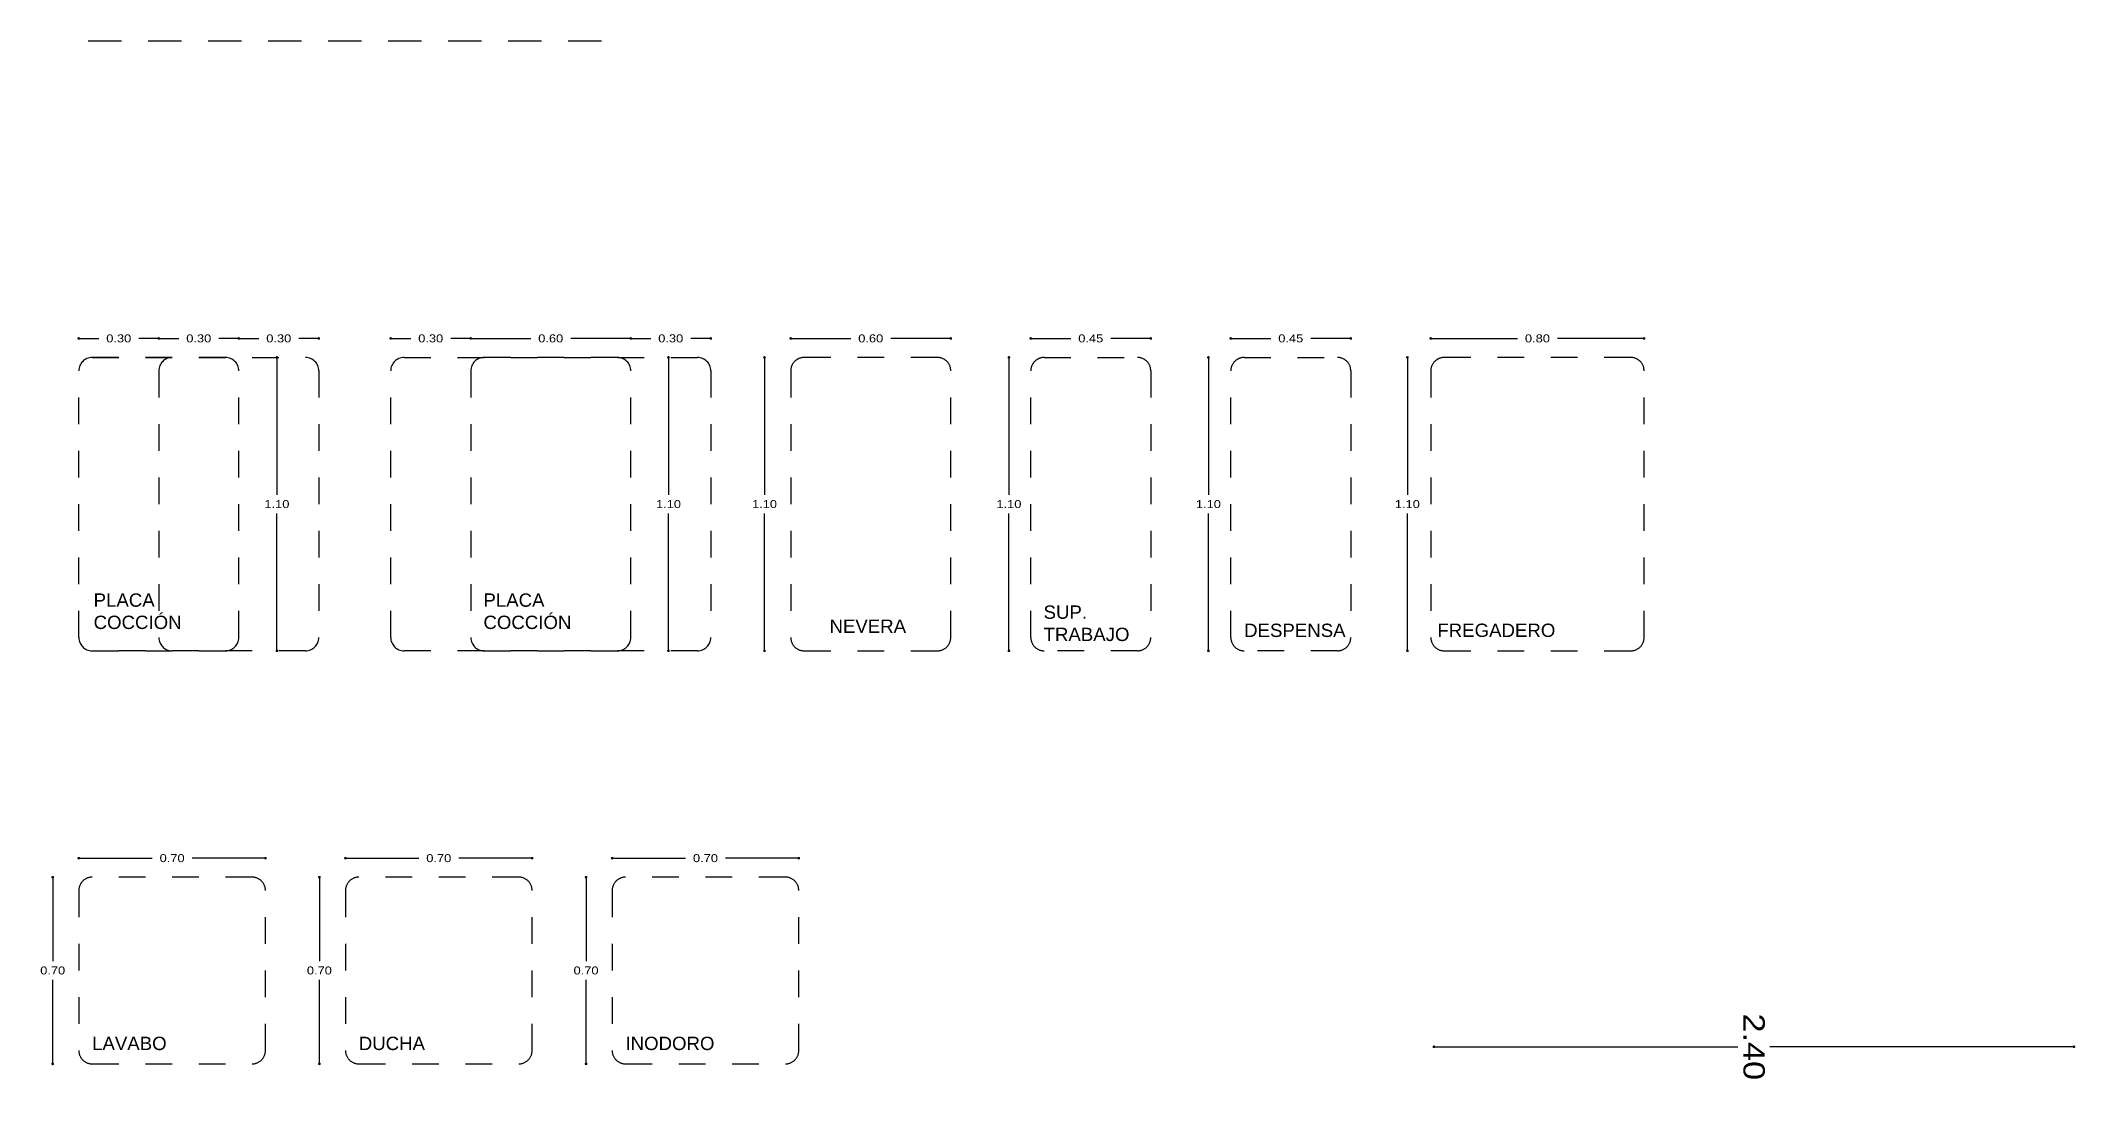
# Model space of a CAD drawing. Header units: metres. Extents: x -92 to 671, y -42 to 91.
# Drawn here: x -32.6 to -24.97, y 45.86 to 49.8 of the extents above; entities that cross this region are included whole.
import ezdxf

# ---------------------------------------------------------------- set-up
doc = ezdxf.new("R2010")
doc.units = ezdxf.units.M
for name, pattern in [('_CONTINUOUS', [2, 1, 1]), ('ACAD_ISO02W100', [15, 12, -3]), ('CONTINUA', [0]), ('RAYITAS2', [0.1875, 0.125, -0.0625])]:
    doc.linetypes.add(name, pattern=pattern)
doc.layers.add('05Habitabilidad', color=4, linetype='RAYITAS2')
doc.styles.add('FUTURA', font='', dxfattribs={"width": 1.2})
doc.styles.get("Standard").update_dxf_attribs({"font": 'arial.ttf'})
doc.styles.get('FUTURA').set_extended_font_data('Futura Bk BT')
doc.dimstyles.new('20', dxfattribs={"dimscale": 0, "dimtxt": 0.03, "dimasz": 0.01, "dimexe": 0.2, "dimexo": 0.2, "dimgap": 0.02, "dimtad": 0, "dimtih": 1, "dimtoh": 1, "dimzin": 0, "dimdsep": 46, "dimtxsty": 'FUTURA', "dimblk": 'DOT', "dimcen": 0.1, "dimse1": 1, "dimse2": 1, "dimazin": 0, "dimtfac": 1, "dimtmove": 2, "dimatfit": 2, "dimldrblk": 'DOT', "dimfxl": 1, "dimtolj": 1, "dimarcsym": 0})

# ---------------------------------------------------------------- blocks, each defined once
blk = doc.blocks.new('HABITABILIDAD - PLACA 30')
at = {"layer": '05Habitabilidad', "color": 220, "ltscale": 0.5}
for p, q in [((3217611.2944, 1936621.3957), (3217610.7944, 1936621.3957)), ((3217610.7944, 1936621.3957), (3217611.5944, 1936621.3957)), ((3217610.7444, 1936620.3457), (3217610.7444, 1936621.3457)), ((3217611.0444, 1936621.3457), (3217611.0444, 1936620.3457)), ((3217611.3444, 1936620.3457), (3217611.3444, 1936621.3457)), ((3217611.6444, 1936621.3457), (3217611.6444, 1936620.3457)), ((3217610.7944, 1936620.2957), (3217611.2944, 1936620.2957)), ((3217611.5944, 1936620.2957), (3217610.7944, 1936620.2957))]:
    blk.add_line(p, q, dxfattribs=at)
for centre, start, end in [((3217610.7944, 1936621.3457), 90, 180), ((3217611.0944, 1936621.3457), 90, 180), ((3217611.2944, 1936621.3457), 0, 90), ((3217611.5944, 1936621.3457), 0, 90), ((3217610.7944, 1936620.3457), 180, 270), ((3217611.0944, 1936620.3457), 180, 270), ((3217611.2944, 1936620.3457), 270, 0), ((3217611.5944, 1936620.3457), 270, 0)]:
    blk.add_arc(centre, 0.05, start, end, dxfattribs=at)
at = {"layer": '05Habitabilidad', "linetype": 'ACAD_ISO02W100', "ltscale": 0.1, "insert": (3217610.8001, 1936620.5107), "char_height": 0.05, "attachment_point": 1}
blk.add_mtext_dynamic_manual_height_columns('PLACA \\PCOCCIÓN', width=0.878158, gutter_width=12.5, heights=[0], dxfattribs=at)
blk = doc.blocks.new('HABITABILIDAD - PLACA 60')
at = {"layer": '05Habitabilidad', "color": 220, "ltscale": 0.5}
for p, q in [((3217611.9642, 1936621.3957), (3217613.0642, 1936621.3957)), ((3217612.7642, 1936621.3957), (3217612.2642, 1936621.3957)), ((3217611.9142, 1936620.3457), (3217611.9142, 1936621.3457)), ((3217612.2142, 1936621.3457), (3217612.2142, 1936620.3457)), ((3217612.8142, 1936620.3457), (3217612.8142, 1936621.3457)), ((3217613.1142, 1936621.3457), (3217613.1142, 1936620.3457)), ((3217613.0642, 1936620.2957), (3217611.9642, 1936620.2957)), ((3217612.2642, 1936620.2957), (3217612.7642, 1936620.2957))]:
    blk.add_line(p, q, dxfattribs=at)
for centre, start, end in [((3217611.9642, 1936621.3457), 90, 180), ((3217612.2642, 1936621.3457), 90, 180), ((3217612.7642, 1936621.3457), 0, 90), ((3217613.0642, 1936621.3457), 0, 90), ((3217611.9642, 1936620.3457), 180, 270), ((3217612.2642, 1936620.3457), 180, 270), ((3217612.7642, 1936620.3457), 270, 0), ((3217613.0642, 1936620.3457), 270, 0)]:
    blk.add_arc(centre, 0.05, start, end, dxfattribs=at)
at = {"layer": '05Habitabilidad', "linetype": 'ACAD_ISO02W100', "ltscale": 0.1, "insert": (3217612.2618, 1936620.5107), "char_height": 0.05, "attachment_point": 1}
blk.add_mtext_dynamic_manual_height_columns('PLACA \\PCOCCIÓN', width=0.878158, gutter_width=12.5, heights=[0], dxfattribs=at)
blk = doc.blocks.new('*U19')
at = {"layer": '05Habitabilidad', "color": 30, "ltscale": 0.5}
blk.add_lwpolyline([(3217613.6705, 1936621.3457), (3217613.6705, 1936620.3457, 0.414214), (3217613.7205, 1936620.2957), (3217614.2205, 1936620.2957, 0.414214), (3217614.2705, 1936620.3457), (3217614.2705, 1936621.3457, 0.414214), (3217614.2205, 1936621.3957), (3217613.7205, 1936621.3957, 0.414214)], format="xyb", close=True, dxfattribs=at)
at = {"layer": '05Habitabilidad', "insert": (3217613.8157, 1936620.413), "char_height": 0.05, "attachment_point": 1}
blk.add_mtext_dynamic_manual_height_columns('NEVERA', width=0.878158, gutter_width=12.5, heights=[0], dxfattribs=at)
blk = doc.blocks.new('HABITABILIDAD - SUPERFICIE DE TRABAJO')
at = {"layer": '05Habitabilidad', "color": 170, "ltscale": 0.5}
blk.add_lwpolyline([(3217614.9705, 1936620.2957), (3217614.6205, 1936620.2957, -0.414214), (3217614.5705, 1936620.3457), (3217614.5705, 1936621.3457, -0.414214), (3217614.6205, 1936621.3957), (3217614.9705, 1936621.3957, -0.414214), (3217615.0205, 1936621.3457), (3217615.0205, 1936620.3457, -0.414214)], format="xyb", close=True, dxfattribs=at)
at = {"layer": '05Habitabilidad', "linetype": 'ACAD_ISO02W100', "ltscale": 0.1, "insert": (3217614.6185, 1936620.4656), "char_height": 0.05, "attachment_point": 1}
blk.add_mtext_dynamic_manual_height_columns('SUP. \\PTRABAJO', width=0.878158, gutter_width=12.5, heights=[0], dxfattribs=at)
blk = doc.blocks.new('HABITABILIDAD - DESPENSA')
at = {"layer": '05Habitabilidad', "color": 12, "ltscale": 0.5}
blk.add_lwpolyline([(3217615.7205, 1936620.2957), (3217615.3705, 1936620.2957, -0.414214), (3217615.3205, 1936620.3457), (3217615.3205, 1936621.3457, -0.414214), (3217615.3705, 1936621.3957), (3217615.7205, 1936621.3957, -0.414214), (3217615.7705, 1936621.3457), (3217615.7705, 1936620.3457, -0.414214)], format="xyb", close=True, dxfattribs=at)
at = {"layer": '05Habitabilidad', "linetype": 'ACAD_ISO02W100', "ltscale": 0.1, "insert": (3217615.3705, 1936620.3974), "char_height": 0.05, "attachment_point": 1}
blk.add_mtext_dynamic_manual_height_columns('DESPENSA', width=0.878158, gutter_width=12.5, heights=[0], dxfattribs=at)
blk = doc.blocks.new('HABITABILIDAD - FREGADERO')
at = {"layer": '05Habitabilidad', "color": 82, "ltscale": 0.5}
blk.add_lwpolyline([(3217616.1205, 1936620.2957), (3217616.8205, 1936620.2957, 0.414214), (3217616.8705, 1936620.3457), (3217616.8705, 1936621.3457, 0.414214), (3217616.8205, 1936621.3957), (3217616.1205, 1936621.3957, 0.414214), (3217616.0705, 1936621.3457), (3217616.0705, 1936620.3457, 0.414214)], format="xyb", close=True, dxfattribs=at)
at = {"layer": '05Habitabilidad', "insert": (3217616.0951, 1936620.3975), "char_height": 0.05, "attachment_point": 1}
blk.add_mtext_dynamic_manual_height_columns('FREGADERO', width=0.878158, gutter_width=12.5, heights=[0], dxfattribs=at)
blk = doc.blocks.new('HABITABILIDAD - LAVABO')
at = {"layer": '05Habitabilidad', "color": 220, "ltscale": 0.5}
blk.add_lwpolyline([(3217610.6062, 1936618.747), (3217611.2062, 1936618.747, 0.414214), (3217611.2562, 1936618.797), (3217611.2562, 1936619.397, 0.414214), (3217611.2062, 1936619.447), (3217610.6062, 1936619.447, 0.414214), (3217610.5562, 1936619.397), (3217610.5562, 1936618.797, 0.414214)], format="xyb", close=True, dxfattribs=at)
at = {"layer": '05Habitabilidad', "insert": (3217610.6062, 1936618.8487), "char_height": 0.05, "attachment_point": 1}
blk.add_mtext_dynamic_manual_height_columns('LAVABO', width=0.878158, gutter_width=12.5, heights=[0], dxfattribs=at)
blk = doc.blocks.new('HABITABILIDAD - DUCHA')
at = {"layer": '05Habitabilidad', "color": 30, "ltscale": 0.5}
blk.add_lwpolyline([(3217611.6062, 1936618.747), (3217612.2062, 1936618.747, 0.414214), (3217612.2562, 1936618.797), (3217612.2562, 1936619.397, 0.414214), (3217612.2062, 1936619.447), (3217611.6062, 1936619.447, 0.414214), (3217611.5562, 1936619.397), (3217611.5562, 1936618.797, 0.414214)], format="xyb", close=True, dxfattribs=at)
at = {"layer": '05Habitabilidad', "insert": (3217611.6062, 1936618.8487), "char_height": 0.05, "attachment_point": 1}
blk.add_mtext_dynamic_manual_height_columns('DUCHA', width=0.878158, gutter_width=12.5, heights=[0], dxfattribs=at)
blk = doc.blocks.new('HABITABILIDAD - INODORO')
at = {"layer": '05Habitabilidad', "color": 170, "ltscale": 0.5}
blk.add_lwpolyline([(3217612.6062, 1936618.747), (3217613.2062, 1936618.747, 0.414214), (3217613.2562, 1936618.797), (3217613.2562, 1936619.397, 0.414214), (3217613.2062, 1936619.447), (3217612.6062, 1936619.447, 0.414214), (3217612.5562, 1936619.397), (3217612.5562, 1936618.797, 0.414214)], format="xyb", close=True, dxfattribs=at)
at = {"layer": '05Habitabilidad', "insert": (3217612.6062, 1936618.8487), "char_height": 0.05, "attachment_point": 1}
blk.add_mtext_dynamic_manual_height_columns('INODORO', width=0.878158, gutter_width=12.5, heights=[0], dxfattribs=at)
blk = doc.blocks.new('_DOT')
at = {"color": 0, "linetype": 'ByBlock'}
blk.add_line((-0.5, 0), (-1, 0), dxfattribs=at)
at = {"color": 0, "linetype": 'ByBlock', "const_width": 0.5}
blk.add_lwpolyline([(-0.25, 0, 1), (0.25, 0, 1)], format="xyb", close=True, dxfattribs=at)
blk = doc.blocks.new('*D25')
at = {"layer": '05Habitabilidad', "color": 0, "linetype": 'CONTINUA', "lineweight": -2, "transparency": 16777216}
for p, q in [((-32.1503, 48.6814), (-32.0852, 48.6814)), ((-31.8703, 48.6814), (-31.9355, 48.6814))]:
    blk.add_line(p, q, dxfattribs=at)
at = {"layer": 'DEFPOINTS', "color": 0, "linetype": 'CONTINUA', "transparency": 16777216}
for p in [(-31.8603, 48.6814), (-32.1603, 48.49), (-31.8603, 48.49)]:
    blk.add_point(p, dxfattribs=at)
at = {"layer": '05Habitabilidad', "color": 0, "linetype": 'CONTINUA', "lineweight": -2, "transparency": 16777216, "xscale": 0.01, "yscale": 0.01, "zscale": 0.01, "rotation": 180}
blk.add_blockref('_DOT', (-32.1603, 48.6814), dxfattribs=at)
at = {"layer": '05Habitabilidad', "color": 0, "linetype": 'CONTINUA', "lineweight": -2, "transparency": 16777216, "xscale": 0.01, "yscale": 0.01, "zscale": 0.01}
blk.add_blockref('_DOT', (-31.8603, 48.6814), dxfattribs=at)
at = {"layer": '05Habitabilidad', "color": 0, "linetype": 'CONTINUA', "transparency": 16777216, "insert": (-32.0103, 48.6814), "char_height": 0.03, "attachment_point": 5, "style": 'FUTURA'}
blk.add_mtext('\\A1;0.30', dxfattribs=at)
blk = doc.blocks.new('*D26')
at = {"layer": '05Habitabilidad', "color": 0, "linetype": 'CONTINUA', "lineweight": -2, "transparency": 16777216}
for p, q in [((-32.4503, 48.6814), (-32.3852, 48.6814)), ((-32.1703, 48.6814), (-32.2355, 48.6814))]:
    blk.add_line(p, q, dxfattribs=at)
at = {"layer": 'DEFPOINTS', "color": 0, "linetype": 'CONTINUA', "transparency": 16777216}
for p in [(-32.4603, 48.6814), (-32.4603, 48.4489), (-32.1603, 48.4489)]:
    blk.add_point(p, dxfattribs=at)
at = {"layer": '05Habitabilidad', "color": 0, "linetype": 'CONTINUA', "lineweight": -2, "transparency": 16777216, "xscale": 0.01, "yscale": 0.01, "zscale": 0.01, "rotation": 180}
blk.add_blockref('_DOT', (-32.4603, 48.6814), dxfattribs=at)
at = {"layer": '05Habitabilidad', "color": 0, "linetype": 'CONTINUA', "lineweight": -2, "transparency": 16777216, "xscale": 0.01, "yscale": 0.01, "zscale": 0.01}
blk.add_blockref('_DOT', (-32.1603, 48.6814), dxfattribs=at)
at = {"layer": '05Habitabilidad', "color": 0, "linetype": 'CONTINUA', "transparency": 16777216, "insert": (-32.3103, 48.6814), "char_height": 0.03, "attachment_point": 5, "style": 'FUTURA'}
blk.add_mtext('\\A1;0.30', dxfattribs=at)
blk = doc.blocks.new('*D27')
at = {"layer": '05Habitabilidad', "color": 0, "linetype": 'CONTINUA', "lineweight": -2, "transparency": 16777216}
for p, q in [((-31.8503, 48.6814), (-31.7852, 48.6814)), ((-31.5703, 48.6814), (-31.6355, 48.6814))]:
    blk.add_line(p, q, dxfattribs=at)
at = {"layer": 'DEFPOINTS', "color": 0, "linetype": 'CONTINUA', "transparency": 16777216}
for p in [(-31.5603, 48.6814), (-31.8603, 48.49), (-31.5603, 48.49)]:
    blk.add_point(p, dxfattribs=at)
at = {"layer": '05Habitabilidad', "color": 0, "linetype": 'CONTINUA', "lineweight": -2, "transparency": 16777216, "xscale": 0.01, "yscale": 0.01, "zscale": 0.01, "rotation": 180}
blk.add_blockref('_DOT', (-31.8603, 48.6814), dxfattribs=at)
at = {"layer": '05Habitabilidad', "color": 0, "linetype": 'CONTINUA', "lineweight": -2, "transparency": 16777216, "xscale": 0.01, "yscale": 0.01, "zscale": 0.01}
blk.add_blockref('_DOT', (-31.5603, 48.6814), dxfattribs=at)
at = {"layer": '05Habitabilidad', "color": 0, "linetype": 'CONTINUA', "transparency": 16777216, "insert": (-31.7103, 48.6814), "char_height": 0.03, "attachment_point": 5, "style": 'FUTURA'}
blk.add_mtext('\\A1;0.30', dxfattribs=at)
blk = doc.blocks.new('*D28')
at = {"layer": '05Habitabilidad', "color": 0, "linetype": 'CONTINUA', "lineweight": -2, "transparency": 16777216}
for p, q in [((-31.2806, 48.6814), (-31.2154, 48.6814)), ((-31.0006, 48.6814), (-31.0657, 48.6814))]:
    blk.add_line(p, q, dxfattribs=at)
at = {"layer": 'DEFPOINTS', "color": 0, "linetype": 'CONTINUA', "transparency": 16777216}
for p in [(-30.9906, 48.6814), (-31.2906, 48.4278), (-30.9906, 48.4278)]:
    blk.add_point(p, dxfattribs=at)
at = {"layer": '05Habitabilidad', "color": 0, "linetype": 'CONTINUA', "lineweight": -2, "transparency": 16777216, "xscale": 0.01, "yscale": 0.01, "zscale": 0.01, "rotation": 180}
blk.add_blockref('_DOT', (-31.2906, 48.6814), dxfattribs=at)
at = {"layer": '05Habitabilidad', "color": 0, "linetype": 'CONTINUA', "lineweight": -2, "transparency": 16777216, "xscale": 0.01, "yscale": 0.01, "zscale": 0.01}
blk.add_blockref('_DOT', (-30.9906, 48.6814), dxfattribs=at)
at = {"layer": '05Habitabilidad', "color": 0, "linetype": 'CONTINUA', "transparency": 16777216, "insert": (-31.1406, 48.6814), "char_height": 0.03, "attachment_point": 5, "style": 'FUTURA'}
blk.add_mtext('\\A1;0.30', dxfattribs=at)
blk = doc.blocks.new('*D29')
at = {"layer": '05Habitabilidad', "color": 0, "linetype": 'CONTINUA', "lineweight": -2, "transparency": 16777216}
for p, q in [((-30.9806, 48.6814), (-30.7654, 48.6814)), ((-30.4006, 48.6814), (-30.6157, 48.6814))]:
    blk.add_line(p, q, dxfattribs=at)
at = {"layer": 'DEFPOINTS', "color": 0, "linetype": 'CONTINUA', "transparency": 16777216}
for p in [(-30.3906, 48.6814), (-30.9906, 48.4591), (-30.3906, 48.4591)]:
    blk.add_point(p, dxfattribs=at)
at = {"layer": '05Habitabilidad', "color": 0, "linetype": 'CONTINUA', "lineweight": -2, "transparency": 16777216, "xscale": 0.01, "yscale": 0.01, "zscale": 0.01, "rotation": 180}
blk.add_blockref('_DOT', (-30.9906, 48.6814), dxfattribs=at)
at = {"layer": '05Habitabilidad', "color": 0, "linetype": 'CONTINUA', "lineweight": -2, "transparency": 16777216, "xscale": 0.01, "yscale": 0.01, "zscale": 0.01}
blk.add_blockref('_DOT', (-30.3906, 48.6814), dxfattribs=at)
at = {"layer": '05Habitabilidad', "color": 0, "linetype": 'CONTINUA', "transparency": 16777216, "insert": (-30.6906, 48.6814), "char_height": 0.03, "attachment_point": 5, "style": 'FUTURA'}
blk.add_mtext('\\A1;0.60', dxfattribs=at)
blk = doc.blocks.new('*D30')
at = {"layer": '05Habitabilidad', "color": 0, "linetype": 'CONTINUA', "lineweight": -2, "transparency": 16777216}
for p, q in [((-30.3806, 48.6814), (-30.3154, 48.6814)), ((-30.1006, 48.6814), (-30.1657, 48.6814))]:
    blk.add_line(p, q, dxfattribs=at)
at = {"layer": 'DEFPOINTS', "color": 0, "linetype": 'CONTINUA', "transparency": 16777216}
for p in [(-30.0906, 48.6814), (-30.3906, 48.3991), (-30.0906, 48.3991)]:
    blk.add_point(p, dxfattribs=at)
at = {"layer": '05Habitabilidad', "color": 0, "linetype": 'CONTINUA', "lineweight": -2, "transparency": 16777216, "xscale": 0.01, "yscale": 0.01, "zscale": 0.01, "rotation": 180}
blk.add_blockref('_DOT', (-30.3906, 48.6814), dxfattribs=at)
at = {"layer": '05Habitabilidad', "color": 0, "linetype": 'CONTINUA', "lineweight": -2, "transparency": 16777216, "xscale": 0.01, "yscale": 0.01, "zscale": 0.01}
blk.add_blockref('_DOT', (-30.0906, 48.6814), dxfattribs=at)
at = {"layer": '05Habitabilidad', "color": 0, "linetype": 'CONTINUA', "transparency": 16777216, "insert": (-30.2406, 48.6814), "char_height": 0.03, "attachment_point": 5, "style": 'FUTURA'}
blk.add_mtext('\\A1;0.30', dxfattribs=at)
blk = doc.blocks.new('*D31')
at = {"layer": '05Habitabilidad', "color": 0, "linetype": 'CONTINUA', "lineweight": -2, "transparency": 16777216}
for p, q in [((-31.7173, 48.6002), (-31.7173, 48.0952)), ((-31.7173, 47.5202), (-31.7173, 48.0252))]:
    blk.add_line(p, q, dxfattribs=at)
at = {"layer": 'DEFPOINTS', "color": 0, "linetype": 'CONTINUA', "transparency": 16777216}
for p in [(-31.7173, 48.6102), (-31.7173, 47.5102), (-31.7173, 47.5102)]:
    blk.add_point(p, dxfattribs=at)
at = {"layer": '05Habitabilidad', "color": 0, "linetype": 'CONTINUA', "lineweight": -2, "transparency": 16777216, "xscale": 0.01, "yscale": 0.01, "zscale": 0.01}
for p, rotation in [((-31.7173, 48.6102), 90), ((-31.7173, 47.5102), 270)]:
    blk.add_blockref('_DOT', p, dxfattribs=dict(at, rotation=rotation))
at = {"layer": '05Habitabilidad', "color": 0, "linetype": 'CONTINUA', "transparency": 16777216, "insert": (-31.7173, 48.0602), "char_height": 0.03, "attachment_point": 5, "style": 'FUTURA'}
blk.add_mtext('\\A1;1.10', dxfattribs=at)
blk = doc.blocks.new('*D32')
at = {"layer": '05Habitabilidad', "color": 0, "linetype": 'CONTINUA', "lineweight": -2, "transparency": 16777216}
for p, q in [((-30.2491, 48.6002), (-30.2491, 48.0952)), ((-30.2491, 47.5202), (-30.2491, 48.0252))]:
    blk.add_line(p, q, dxfattribs=at)
at = {"layer": 'DEFPOINTS', "color": 0, "linetype": 'CONTINUA', "transparency": 16777216}
for p in [(-30.2491, 48.6102), (-30.2491, 47.5102), (-30.2491, 47.5102)]:
    blk.add_point(p, dxfattribs=at)
at = {"layer": '05Habitabilidad', "color": 0, "linetype": 'CONTINUA', "lineweight": -2, "transparency": 16777216, "xscale": 0.01, "yscale": 0.01, "zscale": 0.01}
for p, rotation in [((-30.2491, 48.6102), 90), ((-30.2491, 47.5102), 270)]:
    blk.add_blockref('_DOT', p, dxfattribs=dict(at, rotation=rotation))
at = {"layer": '05Habitabilidad', "color": 0, "linetype": 'CONTINUA', "transparency": 16777216, "insert": (-30.2491, 48.0602), "char_height": 0.03, "attachment_point": 5, "style": 'FUTURA'}
blk.add_mtext('\\A1;1.10', dxfattribs=at)
blk = doc.blocks.new('*D33')
at = {"layer": '05Habitabilidad', "color": 0, "linetype": 'CONTINUA', "lineweight": -2, "transparency": 16777216}
for p, q in [((-29.7806, 48.6814), (-29.5654, 48.6814)), ((-29.2006, 48.6814), (-29.4157, 48.6814))]:
    blk.add_line(p, q, dxfattribs=at)
at = {"layer": 'DEFPOINTS', "color": 0, "linetype": 'CONTINUA', "transparency": 16777216}
for p in [(-29.1906, 48.6814), (-29.7906, 48.4879), (-29.1906, 48.4879)]:
    blk.add_point(p, dxfattribs=at)
at = {"layer": '05Habitabilidad', "color": 0, "linetype": 'CONTINUA', "lineweight": -2, "transparency": 16777216, "xscale": 0.01, "yscale": 0.01, "zscale": 0.01, "rotation": 180}
blk.add_blockref('_DOT', (-29.7906, 48.6814), dxfattribs=at)
at = {"layer": '05Habitabilidad', "color": 0, "linetype": 'CONTINUA', "lineweight": -2, "transparency": 16777216, "xscale": 0.01, "yscale": 0.01, "zscale": 0.01}
blk.add_blockref('_DOT', (-29.1906, 48.6814), dxfattribs=at)
at = {"layer": '05Habitabilidad', "color": 0, "linetype": 'CONTINUA', "transparency": 16777216, "insert": (-29.4906, 48.6814), "char_height": 0.03, "attachment_point": 5, "style": 'FUTURA'}
blk.add_mtext('\\A1;0.60', dxfattribs=at)
blk = doc.blocks.new('*D34')
at = {"layer": '05Habitabilidad', "color": 0, "linetype": '_CONTINUOUS', "lineweight": -2, "transparency": 16777216}
for p, q in [((-29.889, 48.6002), (-29.889, 48.0952)), ((-29.889, 47.5202), (-29.889, 48.0252))]:
    blk.add_line(p, q, dxfattribs=at)
at = {"layer": 'DEFPOINTS', "color": 0, "linetype": '_CONTINUOUS', "transparency": 16777216}
for p in [(-29.889, 48.6102), (-29.6882, 48.6102), (-29.6882, 47.5102)]:
    blk.add_point(p, dxfattribs=at)
at = {"layer": '05Habitabilidad', "color": 0, "linetype": '_CONTINUOUS', "lineweight": -2, "transparency": 16777216, "xscale": 0.01, "yscale": 0.01, "zscale": 0.01}
for p, rotation in [((-29.889, 48.6102), 90), ((-29.889, 47.5102), 270)]:
    blk.add_blockref('_DOT', p, dxfattribs=dict(at, rotation=rotation))
at = {"layer": '05Habitabilidad', "color": 0, "linetype": '_CONTINUOUS', "transparency": 16777216, "insert": (-29.889, 48.0602), "char_height": 0.03, "attachment_point": 5, "style": 'FUTURA'}
blk.add_mtext('\\A1;1.10', dxfattribs=at)
blk = doc.blocks.new('*D35')
at = {"layer": '05Habitabilidad', "color": 0, "linetype": '_CONTINUOUS', "lineweight": -2, "transparency": 16777216}
for p, q in [((-28.8806, 48.6814), (-28.7404, 48.6814)), ((-28.4506, 48.6814), (-28.5907, 48.6814))]:
    blk.add_line(p, q, dxfattribs=at)
at = {"layer": 'DEFPOINTS', "color": 0, "linetype": '_CONTINUOUS', "transparency": 16777216}
for p in [(-28.4406, 48.6814), (-28.8906, 48.4909), (-28.4406, 48.4909)]:
    blk.add_point(p, dxfattribs=at)
at = {"layer": '05Habitabilidad', "color": 0, "linetype": '_CONTINUOUS', "lineweight": -2, "transparency": 16777216, "xscale": 0.01, "yscale": 0.01, "zscale": 0.01, "rotation": 180}
blk.add_blockref('_DOT', (-28.8906, 48.6814), dxfattribs=at)
at = {"layer": '05Habitabilidad', "color": 0, "linetype": '_CONTINUOUS', "lineweight": -2, "transparency": 16777216, "xscale": 0.01, "yscale": 0.01, "zscale": 0.01}
blk.add_blockref('_DOT', (-28.4406, 48.6814), dxfattribs=at)
at = {"layer": '05Habitabilidad', "color": 0, "linetype": '_CONTINUOUS', "transparency": 16777216, "insert": (-28.6656, 48.6814), "char_height": 0.03, "attachment_point": 5, "style": 'FUTURA'}
blk.add_mtext('\\A1;0.45', dxfattribs=at)
blk = doc.blocks.new('*D36')
at = {"layer": '05Habitabilidad', "color": 0, "linetype": '_CONTINUOUS', "lineweight": -2, "transparency": 16777216}
for p, q in [((-28.9725, 48.6002), (-28.9725, 48.0952)), ((-28.9725, 47.5202), (-28.9725, 48.0252))]:
    blk.add_line(p, q, dxfattribs=at)
at = {"layer": 'DEFPOINTS', "color": 0, "linetype": '_CONTINUOUS', "transparency": 16777216}
for p in [(-28.7336, 48.6102), (-28.9725, 47.5102), (-28.7336, 47.5102)]:
    blk.add_point(p, dxfattribs=at)
at = {"layer": '05Habitabilidad', "color": 0, "linetype": '_CONTINUOUS', "lineweight": -2, "transparency": 16777216, "xscale": 0.01, "yscale": 0.01, "zscale": 0.01}
for p, rotation in [((-28.9725, 48.6102), 90), ((-28.9725, 47.5102), 270)]:
    blk.add_blockref('_DOT', p, dxfattribs=dict(at, rotation=rotation))
at = {"layer": '05Habitabilidad', "color": 0, "linetype": '_CONTINUOUS', "transparency": 16777216, "insert": (-28.9725, 48.0602), "char_height": 0.03, "attachment_point": 5, "style": 'FUTURA'}
blk.add_mtext('\\A1;1.10', dxfattribs=at)
blk = doc.blocks.new('*D37')
at = {"layer": '05Habitabilidad', "color": 0, "linetype": '_CONTINUOUS', "lineweight": -2, "transparency": 16777216}
for p, q in [((-28.1306, 48.6814), (-27.9904, 48.6814)), ((-27.7006, 48.6814), (-27.8407, 48.6814))]:
    blk.add_line(p, q, dxfattribs=at)
at = {"layer": 'DEFPOINTS', "color": 0, "linetype": '_CONTINUOUS', "transparency": 16777216}
for p in [(-27.6906, 48.6814), (-28.1406, 48.468), (-27.6906, 48.468)]:
    blk.add_point(p, dxfattribs=at)
at = {"layer": '05Habitabilidad', "color": 0, "linetype": '_CONTINUOUS', "lineweight": -2, "transparency": 16777216, "xscale": 0.01, "yscale": 0.01, "zscale": 0.01, "rotation": 180}
blk.add_blockref('_DOT', (-28.1406, 48.6814), dxfattribs=at)
at = {"layer": '05Habitabilidad', "color": 0, "linetype": '_CONTINUOUS', "lineweight": -2, "transparency": 16777216, "xscale": 0.01, "yscale": 0.01, "zscale": 0.01}
blk.add_blockref('_DOT', (-27.6906, 48.6814), dxfattribs=at)
at = {"layer": '05Habitabilidad', "color": 0, "linetype": '_CONTINUOUS', "transparency": 16777216, "insert": (-27.9156, 48.6814), "char_height": 0.03, "attachment_point": 5, "style": 'FUTURA'}
blk.add_mtext('\\A1;0.45', dxfattribs=at)
blk = doc.blocks.new('*D38')
at = {"layer": '05Habitabilidad', "color": 0, "linetype": '_CONTINUOUS', "lineweight": -2, "transparency": 16777216}
for p, q in [((-28.2244, 48.6002), (-28.2244, 48.0952)), ((-28.2244, 47.5202), (-28.2244, 48.0252))]:
    blk.add_line(p, q, dxfattribs=at)
at = {"layer": 'DEFPOINTS', "color": 0, "linetype": '_CONTINUOUS', "transparency": 16777216}
for p in [(-28.0308, 48.6102), (-28.2244, 47.5102), (-28.0308, 47.5102)]:
    blk.add_point(p, dxfattribs=at)
at = {"layer": '05Habitabilidad', "color": 0, "linetype": '_CONTINUOUS', "lineweight": -2, "transparency": 16777216, "xscale": 0.01, "yscale": 0.01, "zscale": 0.01}
for p, rotation in [((-28.2244, 48.6102), 90), ((-28.2244, 47.5102), 270)]:
    blk.add_blockref('_DOT', p, dxfattribs=dict(at, rotation=rotation))
at = {"layer": '05Habitabilidad', "color": 0, "linetype": '_CONTINUOUS', "transparency": 16777216, "insert": (-28.2244, 48.0602), "char_height": 0.03, "attachment_point": 5, "style": 'FUTURA'}
blk.add_mtext('\\A1;1.10', dxfattribs=at)
blk = doc.blocks.new('*D39')
at = {"layer": '05Habitabilidad', "color": 0, "linetype": '_CONTINUOUS', "lineweight": -2, "transparency": 16777216}
for p, q in [((-27.3806, 48.6814), (-27.0654, 48.6814)), ((-26.6006, 48.6814), (-26.9157, 48.6814))]:
    blk.add_line(p, q, dxfattribs=at)
at = {"layer": 'DEFPOINTS', "color": 0, "linetype": '_CONTINUOUS', "transparency": 16777216}
for p in [(-26.5906, 48.6814), (-27.3906, 48.491), (-26.5906, 48.491)]:
    blk.add_point(p, dxfattribs=at)
at = {"layer": '05Habitabilidad', "color": 0, "linetype": '_CONTINUOUS', "lineweight": -2, "transparency": 16777216, "xscale": 0.01, "yscale": 0.01, "zscale": 0.01, "rotation": 180}
blk.add_blockref('_DOT', (-27.3906, 48.6814), dxfattribs=at)
at = {"layer": '05Habitabilidad', "color": 0, "linetype": '_CONTINUOUS', "lineweight": -2, "transparency": 16777216, "xscale": 0.01, "yscale": 0.01, "zscale": 0.01}
blk.add_blockref('_DOT', (-26.5906, 48.6814), dxfattribs=at)
at = {"layer": '05Habitabilidad', "color": 0, "linetype": '_CONTINUOUS', "transparency": 16777216, "insert": (-26.9906, 48.6814), "char_height": 0.03, "attachment_point": 5, "style": 'FUTURA'}
blk.add_mtext('\\A1;0.80', dxfattribs=at)
blk = doc.blocks.new('*D40')
at = {"layer": '05Habitabilidad', "color": 0, "linetype": '_CONTINUOUS', "lineweight": -2, "transparency": 16777216}
for p, q in [((-27.4783, 48.6002), (-27.4783, 48.0952)), ((-27.4783, 47.5202), (-27.4783, 48.0252))]:
    blk.add_line(p, q, dxfattribs=at)
at = {"layer": 'DEFPOINTS', "color": 0, "linetype": '_CONTINUOUS', "transparency": 16777216}
for p in [(-27.264, 48.6102), (-27.4783, 47.5102), (-27.264, 47.5102)]:
    blk.add_point(p, dxfattribs=at)
at = {"layer": '05Habitabilidad', "color": 0, "linetype": '_CONTINUOUS', "lineweight": -2, "transparency": 16777216, "xscale": 0.01, "yscale": 0.01, "zscale": 0.01}
for p, rotation in [((-27.4783, 48.6102), 90), ((-27.4783, 47.5102), 270)]:
    blk.add_blockref('_DOT', p, dxfattribs=dict(at, rotation=rotation))
at = {"layer": '05Habitabilidad', "color": 0, "linetype": '_CONTINUOUS', "transparency": 16777216, "insert": (-27.4783, 48.0602), "char_height": 0.03, "attachment_point": 5, "style": 'FUTURA'}
blk.add_mtext('\\A1;1.10', dxfattribs=at)
blk = doc.blocks.new('*D41')
at = {"layer": '05Habitabilidad', "color": 0, "linetype": '_CONTINUOUS', "lineweight": -2, "transparency": 16777216}
for p, q in [((-32.4503, 46.7325), (-32.1852, 46.7325)), ((-31.7703, 46.7325), (-32.0355, 46.7325))]:
    blk.add_line(p, q, dxfattribs=at)
at = {"layer": 'DEFPOINTS', "color": 0, "linetype": '_CONTINUOUS', "transparency": 16777216}
for p in [(-31.7603, 46.7325), (-32.4603, 46.4848), (-31.7603, 46.4848)]:
    blk.add_point(p, dxfattribs=at)
at = {"layer": '05Habitabilidad', "color": 0, "linetype": '_CONTINUOUS', "lineweight": -2, "transparency": 16777216, "xscale": 0.01, "yscale": 0.01, "zscale": 0.01, "rotation": 180}
blk.add_blockref('_DOT', (-32.4603, 46.7325), dxfattribs=at)
at = {"layer": '05Habitabilidad', "color": 0, "linetype": '_CONTINUOUS', "lineweight": -2, "transparency": 16777216, "xscale": 0.01, "yscale": 0.01, "zscale": 0.01}
blk.add_blockref('_DOT', (-31.7603, 46.7325), dxfattribs=at)
at = {"layer": '05Habitabilidad', "color": 0, "linetype": '_CONTINUOUS', "transparency": 16777216, "insert": (-32.1103, 46.7325), "char_height": 0.03, "attachment_point": 5, "style": 'FUTURA'}
blk.add_mtext('\\A1;0.70', dxfattribs=at)
blk = doc.blocks.new('*D42')
at = {"layer": '05Habitabilidad', "color": 0, "linetype": '_CONTINUOUS', "lineweight": -2, "transparency": 16777216}
for p, q in [((-31.4503, 46.7325), (-31.1852, 46.7325)), ((-30.7703, 46.7325), (-31.0355, 46.7325))]:
    blk.add_line(p, q, dxfattribs=at)
at = {"layer": 'DEFPOINTS', "color": 0, "linetype": '_CONTINUOUS', "transparency": 16777216}
for p in [(-30.7603, 46.7325), (-31.4603, 46.4743), (-30.7603, 46.4743)]:
    blk.add_point(p, dxfattribs=at)
at = {"layer": '05Habitabilidad', "color": 0, "linetype": '_CONTINUOUS', "lineweight": -2, "transparency": 16777216, "xscale": 0.01, "yscale": 0.01, "zscale": 0.01, "rotation": 180}
blk.add_blockref('_DOT', (-31.4603, 46.7325), dxfattribs=at)
at = {"layer": '05Habitabilidad', "color": 0, "linetype": '_CONTINUOUS', "lineweight": -2, "transparency": 16777216, "xscale": 0.01, "yscale": 0.01, "zscale": 0.01}
blk.add_blockref('_DOT', (-30.7603, 46.7325), dxfattribs=at)
at = {"layer": '05Habitabilidad', "color": 0, "linetype": '_CONTINUOUS', "transparency": 16777216, "insert": (-31.1103, 46.7325), "char_height": 0.03, "attachment_point": 5, "style": 'FUTURA'}
blk.add_mtext('\\A1;0.70', dxfattribs=at)
blk = doc.blocks.new('*D43')
at = {"layer": '05Habitabilidad', "color": 0, "linetype": '_CONTINUOUS', "lineweight": -2, "transparency": 16777216}
for p, q in [((-30.4503, 46.7325), (-30.1852, 46.7325)), ((-29.7703, 46.7325), (-30.0355, 46.7325))]:
    blk.add_line(p, q, dxfattribs=at)
at = {"layer": 'DEFPOINTS', "color": 0, "linetype": '_CONTINUOUS', "transparency": 16777216}
for p in [(-29.7603, 46.7325), (-30.4603, 46.5694), (-29.7603, 46.5694)]:
    blk.add_point(p, dxfattribs=at)
at = {"layer": '05Habitabilidad', "color": 0, "linetype": '_CONTINUOUS', "lineweight": -2, "transparency": 16777216, "xscale": 0.01, "yscale": 0.01, "zscale": 0.01, "rotation": 180}
blk.add_blockref('_DOT', (-30.4603, 46.7325), dxfattribs=at)
at = {"layer": '05Habitabilidad', "color": 0, "linetype": '_CONTINUOUS', "lineweight": -2, "transparency": 16777216, "xscale": 0.01, "yscale": 0.01, "zscale": 0.01}
blk.add_blockref('_DOT', (-29.7603, 46.7325), dxfattribs=at)
at = {"layer": '05Habitabilidad', "color": 0, "linetype": '_CONTINUOUS', "transparency": 16777216, "insert": (-30.1103, 46.7325), "char_height": 0.03, "attachment_point": 5, "style": 'FUTURA'}
blk.add_mtext('\\A1;0.70', dxfattribs=at)
blk = doc.blocks.new('*D52')
at = {"layer": '05Habitabilidad', "color": 0, "linetype": '_CONTINUOUS', "lineweight": -2, "transparency": 16777216}
for p, q in [((-27.3687, 46.0253), (-26.2387, 46.0253)), ((-24.9887, 46.0253), (-26.1187, 46.0253))]:
    blk.add_line(p, q, dxfattribs=at)
at = {"layer": 'DEFPOINTS', "color": 0, "linetype": '_CONTINUOUS', "transparency": 16777216}
for p in [(-24.9787, 46.0253), (-27.3787, 45.473), (-24.9787, 45.473)]:
    blk.add_point(p, dxfattribs=at)
at = {"layer": '05Habitabilidad', "color": 0, "linetype": '_CONTINUOUS', "lineweight": -2, "transparency": 16777216, "xscale": 0.01, "yscale": 0.01, "zscale": 0.01, "rotation": 180}
blk.add_blockref('_DOT', (-27.3787, 46.0253), dxfattribs=at)
at = {"layer": '05Habitabilidad', "color": 0, "linetype": '_CONTINUOUS', "lineweight": -2, "transparency": 16777216, "xscale": 0.01, "yscale": 0.01, "zscale": 0.01}
blk.add_blockref('_DOT', (-24.9787, 46.0253), dxfattribs=at)
at = {"layer": '05Habitabilidad', "color": 0, "linetype": '_CONTINUOUS', "transparency": 16777216, "insert": (-26.1787, 46.0253), "char_height": 0.08, "attachment_point": 5, "rotation": 270, "style": 'FUTURA'}
blk.add_mtext('\\A1;2.40', dxfattribs=at)
blk = doc.blocks.new('*D55')
at = {"layer": '05Habitabilidad', "color": 0, "linetype": '_CONTINUOUS', "lineweight": -2, "transparency": 16777216}
for p, q in [((-32.5581, 46.6513), (-32.5581, 46.3463)), ((-32.5581, 45.9713), (-32.5581, 46.2763))]:
    blk.add_line(p, q, dxfattribs=at)
at = {"layer": 'DEFPOINTS', "color": 0, "linetype": '_CONTINUOUS', "transparency": 16777216}
for p in [(-32.5581, 46.6613), (-32.3179, 46.6613), (-32.3179, 45.9613)]:
    blk.add_point(p, dxfattribs=at)
at = {"layer": '05Habitabilidad', "color": 0, "linetype": '_CONTINUOUS', "lineweight": -2, "transparency": 16777216, "xscale": 0.01, "yscale": 0.01, "zscale": 0.01}
for p, rotation in [((-32.5581, 46.6613), 90), ((-32.5581, 45.9613), 270)]:
    blk.add_blockref('_DOT', p, dxfattribs=dict(at, rotation=rotation))
at = {"layer": '05Habitabilidad', "color": 0, "linetype": '_CONTINUOUS', "transparency": 16777216, "insert": (-32.5581, 46.3113), "char_height": 0.03, "attachment_point": 5, "style": 'FUTURA'}
blk.add_mtext('\\A1;0.70', dxfattribs=at)
blk = doc.blocks.new('*D21')
at = {"layer": '05Habitabilidad', "color": 0, "linetype": '_CONTINUOUS', "lineweight": -2, "transparency": 16777216}
for p, q in [((-31.5581, 46.6513), (-31.5581, 46.3463)), ((-31.5581, 45.9713), (-31.5581, 46.2763))]:
    blk.add_line(p, q, dxfattribs=at)
at = {"layer": 'DEFPOINTS', "color": 0, "linetype": '_CONTINUOUS', "transparency": 16777216}
for p in [(-31.5581, 46.6613), (-31.3179, 46.6613), (-31.3179, 45.9613)]:
    blk.add_point(p, dxfattribs=at)
at = {"layer": '05Habitabilidad', "color": 0, "linetype": '_CONTINUOUS', "lineweight": -2, "transparency": 16777216, "xscale": 0.01, "yscale": 0.01, "zscale": 0.01}
for p, rotation in [((-31.5581, 46.6613), 90), ((-31.5581, 45.9613), 270)]:
    blk.add_blockref('_DOT', p, dxfattribs=dict(at, rotation=rotation))
at = {"layer": '05Habitabilidad', "color": 0, "linetype": '_CONTINUOUS', "transparency": 16777216, "insert": (-31.5581, 46.3113), "char_height": 0.03, "attachment_point": 5, "style": 'FUTURA'}
blk.add_mtext('\\A1;0.70', dxfattribs=at)
blk = doc.blocks.new('*D22')
at = {"layer": '05Habitabilidad', "color": 0, "linetype": '_CONTINUOUS', "lineweight": -2, "transparency": 16777216}
for p, q in [((-30.5581, 46.6513), (-30.5581, 46.3463)), ((-30.5581, 45.9713), (-30.5581, 46.2763))]:
    blk.add_line(p, q, dxfattribs=at)
at = {"layer": 'DEFPOINTS', "color": 0, "linetype": '_CONTINUOUS', "transparency": 16777216}
for p in [(-30.5581, 46.6613), (-30.3179, 46.6613), (-30.3179, 45.9613)]:
    blk.add_point(p, dxfattribs=at)
at = {"layer": '05Habitabilidad', "color": 0, "linetype": '_CONTINUOUS', "lineweight": -2, "transparency": 16777216, "xscale": 0.01, "yscale": 0.01, "zscale": 0.01}
for p, rotation in [((-30.5581, 46.6613), 90), ((-30.5581, 45.9613), 270)]:
    blk.add_blockref('_DOT', p, dxfattribs=dict(at, rotation=rotation))
at = {"layer": '05Habitabilidad', "color": 0, "linetype": '_CONTINUOUS', "transparency": 16777216, "insert": (-30.5581, 46.3113), "char_height": 0.03, "attachment_point": 5, "style": 'FUTURA'}
blk.add_mtext('\\A1;0.70', dxfattribs=at)

msp = doc.modelspace()

# ---------------------------------------------------------------- linework, layer by layer
at = {"layer": '05Habitabilidad'}
msp.add_line((-32.4247, 49.7979), (-30.4813, 49.7979), dxfattribs=at)

# ---------------------------------------------------------------- block references
for name, p in [('HABITABILIDAD - PLACA 30', (-3217643.2047, -1936572.7855)), ('HABITABILIDAD - PLACA 60', (-3217643.2047, -1936572.7855)), ('*U19', (-3217643.461, -1936572.7855)), ('HABITABILIDAD - SUPERFICIE DE TRABAJO', (-3217643.461, -1936572.7855)), ('HABITABILIDAD - DESPENSA', (-3217643.461, -1936572.7855)), ('HABITABILIDAD - FREGADERO', (-3217643.461, -1936572.7855)), ('HABITABILIDAD - LAVABO', (-3217643.0165, -1936572.7857)), ('HABITABILIDAD - DUCHA', (-3217643.0165, -1936572.7857)), ('HABITABILIDAD - INODORO', (-3217643.0165, -1936572.7857))]:
    msp.add_blockref(name, p, dxfattribs=at)

# ---------------------------------------------------------------- dimensions: what is measured, and where the dimension line sits
at = {"layer": '05Habitabilidad', "linetype": 'CONTINUA'}
for base, p1, p2, picture, middle in [((-32.4603, 48.6814), (-32.1603, 48.4489), (-32.4603, 48.4489), '*D26', (-32.3103, 48.6814)), ((-31.8603, 48.6814), (-32.1603, 48.49), (-31.8603, 48.49), '*D25', (-32.0103, 48.6814)), ((-31.5603, 48.6814), (-31.8603, 48.49), (-31.5603, 48.49), '*D27', (-31.7103, 48.6814)), ((-30.9906, 48.6814), (-31.2906, 48.4278), (-30.9906, 48.4278), '*D28', (-31.1406, 48.6814)), ((-30.3906, 48.6814), (-30.9906, 48.4591), (-30.3906, 48.4591), '*D29', (-30.6906, 48.6814)), ((-30.0906, 48.6814), (-30.3906, 48.3991), (-30.0906, 48.3991), '*D30', (-30.2406, 48.6814)), ((-29.1906, 48.6814), (-29.7906, 48.4879), (-29.1906, 48.4879), '*D33', (-29.4906, 48.6814))]:
    dim = msp.add_linear_dim(base=base, p1=p1, p2=p2, dimstyle='20', override={"dimscale": 1}, dxfattribs=at)
    dim.commit()
    dim.dimension.update_dxf_attribs({"geometry": picture, "text_midpoint": middle})
at = {"layer": '05Habitabilidad', "linetype": '_CONTINUOUS'}
for base, p1, p2, picture, middle in [((-28.4406, 48.6814), (-28.8906, 48.4909), (-28.4406, 48.4909), '*D35', (-28.6656, 48.6814)), ((-27.6906, 48.6814), (-28.1406, 48.468), (-27.6906, 48.468), '*D37', (-27.9156, 48.6814)), ((-26.5906, 48.6814), (-27.3906, 48.491), (-26.5906, 48.491), '*D39', (-26.9906, 48.6814)), ((-31.7603, 46.7325), (-32.4603, 46.4848), (-31.7603, 46.4848), '*D41', (-32.1103, 46.7325)), ((-30.7603, 46.7325), (-31.4603, 46.4743), (-30.7603, 46.4743), '*D42', (-31.1103, 46.7325)), ((-29.7603, 46.7325), (-30.4603, 46.5694), (-29.7603, 46.5694), '*D43', (-30.1103, 46.7325))]:
    dim = msp.add_linear_dim(base=base, p1=p1, p2=p2, dimstyle='20', override={"dimscale": 1}, dxfattribs=at)
    dim.commit()
    dim.dimension.update_dxf_attribs({"geometry": picture, "text_midpoint": middle})
at = {"layer": '05Habitabilidad', "linetype": 'CONTINUA'}
for base, p1, p2, picture, middle in [((-31.7173, 47.5102), (-31.7173, 48.6102), (-31.7173, 47.5102), '*D31', (-31.7173, 48.0602)), ((-30.2491, 47.5102), (-30.2491, 48.6102), (-30.2491, 47.5102), '*D32', (-30.2491, 48.0602))]:
    dim = msp.add_linear_dim(base=base, p1=p1, p2=p2, angle=90, dimstyle='20', override={"dimscale": 1}, dxfattribs=at)
    dim.commit()
    dim.dimension.update_dxf_attribs({"geometry": picture, "text_midpoint": middle})
at = {"layer": '05Habitabilidad', "linetype": '_CONTINUOUS'}
for base, p1, p2, picture, middle in [((-29.889, 48.6102), (-29.6882, 47.5102), (-29.6882, 48.6102), '*D34', (-29.889, 48.0602)), ((-28.9725, 47.5102), (-28.7336, 48.6102), (-28.7336, 47.5102), '*D36', (-28.9725, 48.0602)), ((-28.2244, 47.5102), (-28.0308, 48.6102), (-28.0308, 47.5102), '*D38', (-28.2244, 48.0602)), ((-27.4783, 47.5102), (-27.264, 48.6102), (-27.264, 47.5102), '*D40', (-27.4783, 48.0602)), ((-32.5581, 46.6613), (-32.3179, 45.9613), (-32.3179, 46.6613), '*D55', (-32.5581, 46.3113)), ((-31.5581, 46.6613), (-31.3179, 45.9613), (-31.3179, 46.6613), '*D21', (-31.5581, 46.3113)), ((-30.5581, 46.6613), (-30.3179, 45.9613), (-30.3179, 46.6613), '*D22', (-30.5581, 46.3113))]:
    dim = msp.add_linear_dim(base=base, p1=p1, p2=p2, angle=90, dimstyle='20', override={"dimscale": 1}, dxfattribs=at)
    dim.commit()
    dim.dimension.update_dxf_attribs({"geometry": picture, "text_midpoint": middle})
dim = msp.add_linear_dim(base=(-24.9787, 46.0253), p1=(-27.3787, 45.473), p2=(-24.9787, 45.473), dimstyle='20', override={"dimscale": 1, "dimtxt": 0.08}, dxfattribs=at)
dim.commit()
dim.dimension.update_dxf_attribs({"geometry": '*D52', "text_midpoint": (-26.1787, 46.0253), "text_rotation": 270})

doc.saveas('drawing.dxf')
